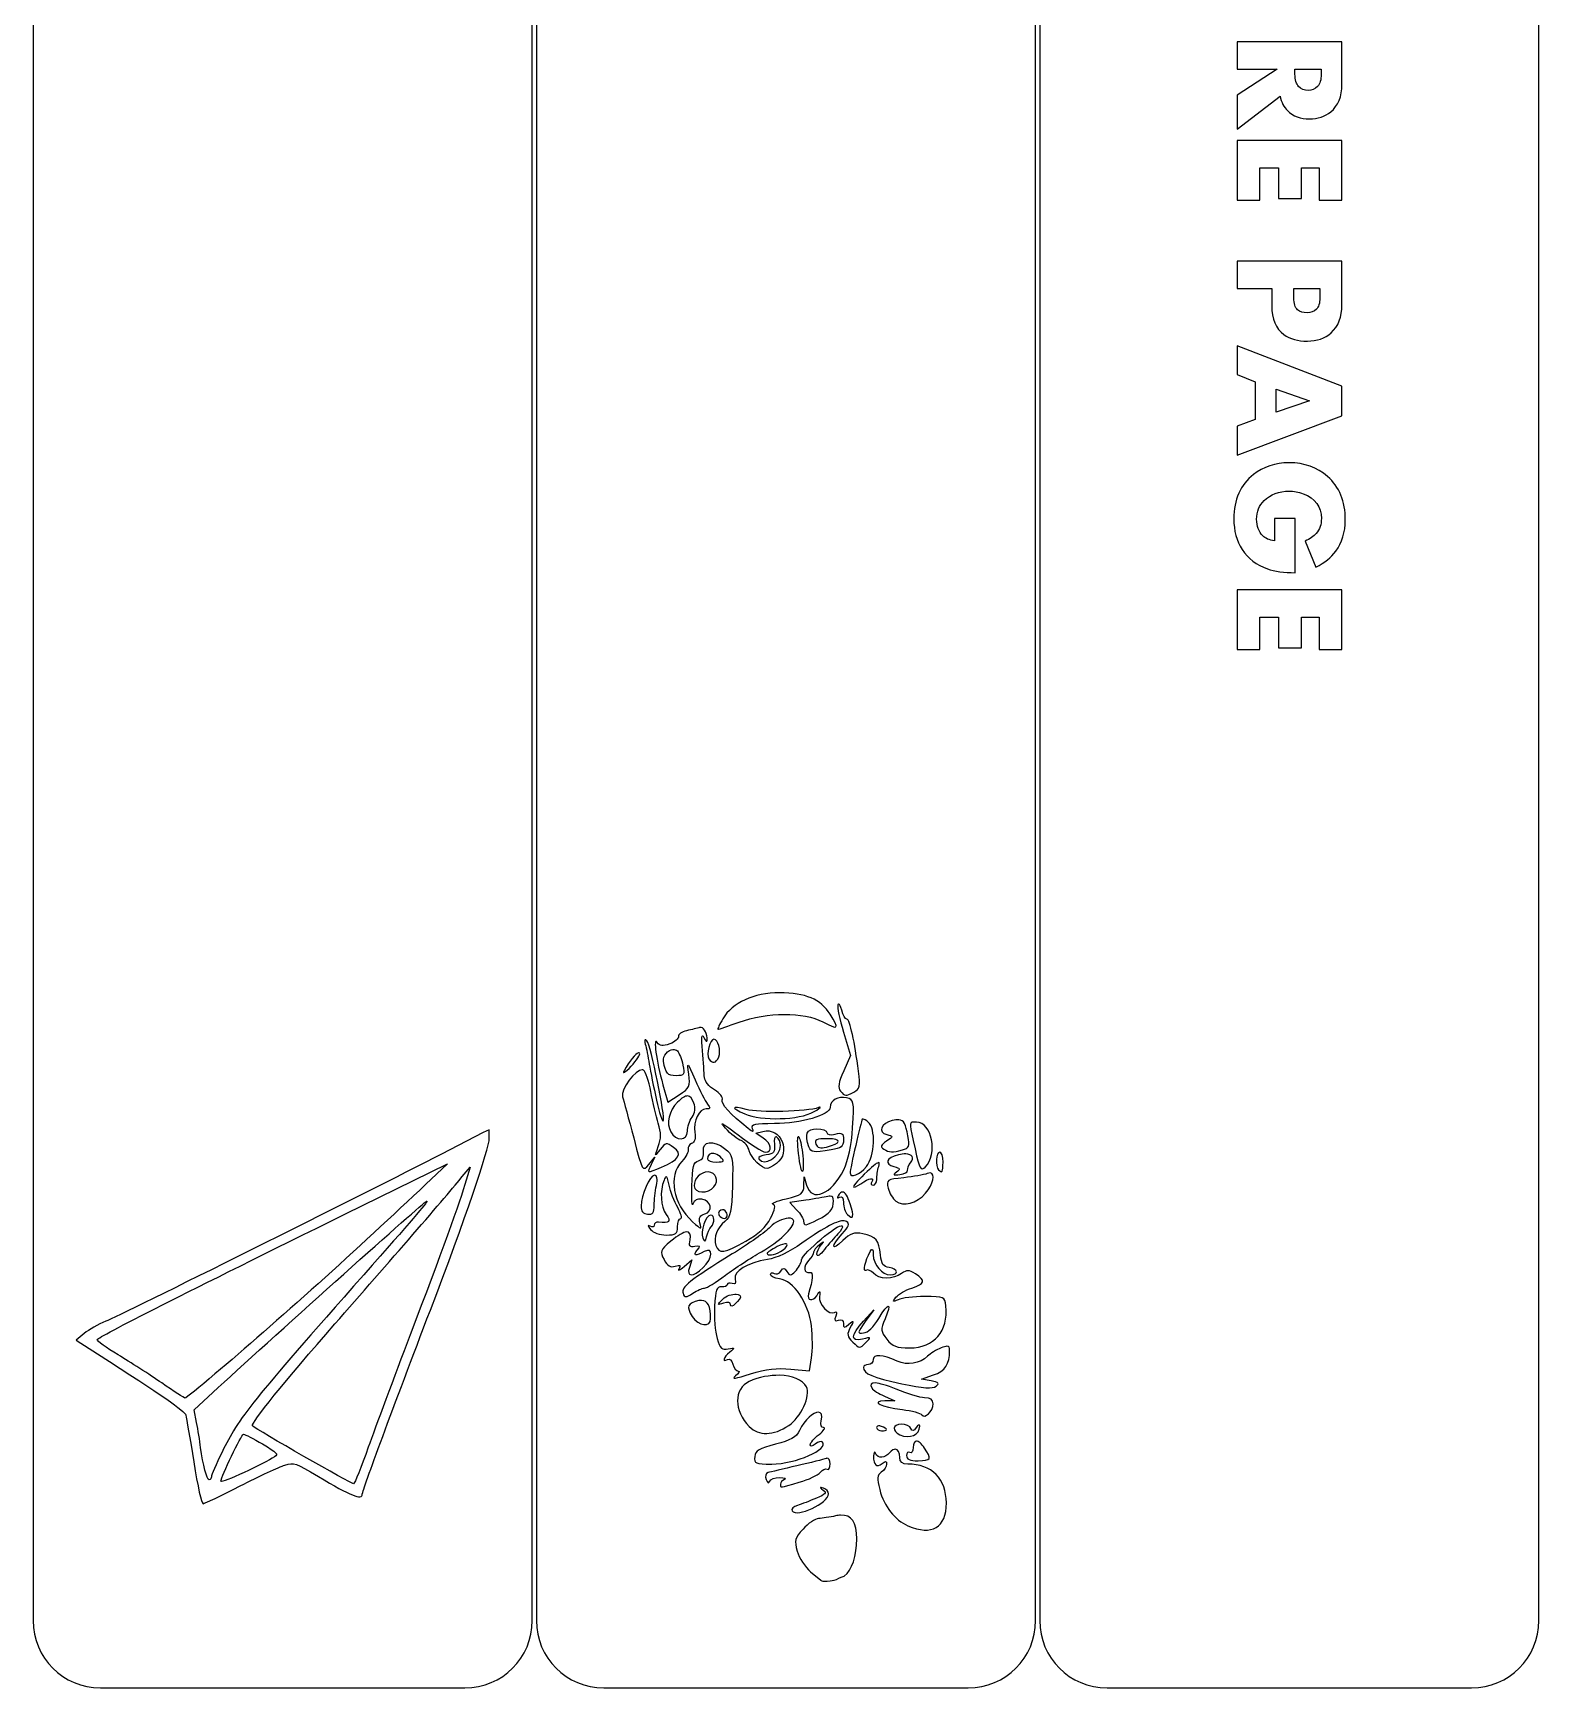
# Model space of a CAD drawing. Extents: x 20 to 110, y 47 to 247.
# Drawn here: x 20.1 to 110.3, y 46.7 to 145.8 of the extents above; entities that cross this region are included whole.
import ezdxf

# ---------------------------------------------------------------- set-up
doc = ezdxf.new("R2010")
doc.units = 0
doc.layers.add('Layer_1', color=7, linetype='CONTINUOUS')

msp = doc.modelspace()

# ---------------------------------------------------------------- linework, layer by layer
at = {"layer": 'Layer_1', "color": 1}
for points in [[(20.137548, 242.472132), (20.137548, 50.7793)], [(50.015069, 50.7793), (50.015069, 242.472132)], [(50.257052, 242.472132), (50.257052, 50.7793)], [(80.135126, 50.7793), (80.135126, 242.472132)], [(80.377109, 242.472132), (80.377109, 50.7793)], [(110.254632, 50.7793), (110.254632, 242.472132)], [(24.169687, 46.74716), (45.98293, 46.74716)], [(54.289743, 46.74716), (76.102436, 46.74716)], [(84.409799, 46.74716), (106.222492, 46.74716)]]:
    msp.add_lwpolyline(points, dxfattribs=at)
at = {"layer": 'Layer_1', "color": 7}
for points in [[(92.189102, 145.246024), (92.189102, 143.613876), (94.598465, 143.613876), (92.189102, 142.05945), (92.189102, 140.026566), (94.76438, 141.999367)], [(98.46634, 142.707677), (98.46634, 145.246024), (92.189102, 145.246024), (92.189102, 145.246024)], [(95.656245, 143.613876), (97.224452, 143.613876), (97.224452, 143.310157)], [(95.656245, 143.310157), (95.656245, 143.613876), (95.656245, 143.613876)], [(92.189102, 139.341407), (92.189102, 135.768428), (93.555013, 135.768428), (93.555013, 137.708706), (94.672325, 137.708706), (94.672325, 135.874262), (96.038238, 135.874262), (96.038238, 137.708706), (97.10043, 137.708706), (97.10043, 135.768428), (98.46634, 135.768428), (98.46634, 139.341407), (92.189102, 139.341407), (92.189102, 139.341407)], [(92.189102, 132.112217), (92.189102, 130.480069), (94.267734, 130.480069), (94.267734, 129.459218)], [(98.46634, 129.514342), (98.46634, 132.112217), (92.189102, 132.112217), (92.189102, 132.112217)], [(95.587343, 130.480069), (97.146181, 130.480069), (97.146181, 129.932714)], [(95.587343, 129.937122), (95.587343, 130.480069), (95.587343, 130.480069)], [(92.189102, 127.058675), (92.189102, 125.333925), (93.283264, 124.901769), (93.283264, 122.648403), (92.189102, 122.243812), (92.189102, 120.500869), (98.46634, 122.864481), (98.46634, 124.644355), (92.189102, 127.058675), (92.189102, 127.058675)], [(94.525152, 124.450877), (96.525512, 123.765715), (94.525152, 123.089925), (94.525152, 124.450877), (94.525152, 124.450877)], [(95.302366, 120.054936), (95.302366, 120.054936)], [(95.674987, 113.478938), (95.674987, 116.716224), (94.433099, 116.716224), (94.433099, 115.377873)], [(96.263133, 115.364092), (96.902544, 113.814627)], [(92.189102, 112.448714), (92.189102, 108.875188), (93.555013, 108.875188), (93.555013, 110.816016), (94.672325, 110.816016), (94.672325, 108.981021), (96.038238, 108.981021), (96.038238, 110.816016), (97.10043, 110.816016), (97.10043, 108.875188), (98.46634, 108.875188), (98.46634, 112.448714), (92.189102, 112.448714), (92.189102, 112.448714)], [(64.812443, 88.344072), (64.812443, 88.344072)], [(68.346286, 87.66277), (68.346286, 87.66277)], [(60.116091, 86.267644), (60.116091, 86.267644)], [(56.765252, 85.529565), (56.765252, 85.529565)], [(60.878971, 85.563742), (60.878971, 85.563742)], [(68.638979, 85.991484), (69.062312, 84.597461), (68.648902, 83.6626)], [(56.371132, 84.741327), (56.371132, 84.741327)], [(58.432127, 84.949686), (58.432127, 84.949686)], [(56.597132, 83.729298), (56.597132, 83.729298)], [(57.828547, 82.834123), (58.118485, 81.792878), (58.80144, 82.238259)], [(59.307456, 82.164949), (59.307456, 82.164949)], [(67.244406, 81.495221), (67.244406, 81.495221)], [(61.377271, 80.504136), (61.377271, 80.504136)], [(69.805352, 80.785808), (69.805352, 80.785808)], [(71.942412, 80.744465), (71.942412, 80.744465)], [(72.844753, 80.599496), (72.844753, 80.599496)], [(47.438688, 80.135923), (47.080399, 79.985442), (44.571268, 78.687881)], [(47.438688, 79.650303), (47.438688, 80.135923), (47.438688, 80.135923)], [(63.829627, 79.646996), (63.394717, 79.936384), (63.81695, 80.046628)], [(64.606289, 79.730229), (64.606289, 79.730229)], [(65.94519, 79.741806), (65.94519, 79.741806)], [(67.045417, 80.200967), (67.045417, 80.200967)], [(67.687582, 79.605103), (67.687582, 79.605103)], [(56.978573, 78.066111), (57.34072, 78.513145), (57.121338, 78.066111)], [(60.870702, 78.729774), (60.870702, 78.729774)], [(72.359684, 78.702215), (72.359684, 78.702215)], [(74.394218, 78.810802), (74.394218, 78.810802)], [(38.836975, 75.111597), (44.929558, 78.111862), (44.929558, 78.111862)], [(44.929558, 78.111862), (43.639161, 76.885409)], [(45.822526, 77.341813), (46.284995, 77.913976), (46.284995, 77.913976)], [(46.284995, 77.913976), (46.057896, 77.125188)], [(57.328593, 77.420638), (57.328593, 77.420638)], [(58.017063, 77.335201), (58.017063, 77.335201)], [(60.537217, 77.619077), (60.537217, 77.619077)], [(66.270959, 76.795008), (66.290802, 77.32142), (66.428606, 76.825877)], [(70.742418, 78.176906), (70.742418, 78.176906)], [(73.815993, 77.557891), (73.815993, 77.557891)], [(68.591024, 76.415221), (68.591024, 76.415221)], [(43.71027, 75.87062), (43.71027, 75.87062)], [(61.403176, 75.3624), (61.403176, 75.3624)], [(66.3801, 75.932356), (65.416024, 75.801168), (65.833845, 75.356888)], [(67.846332, 76.180954), (67.846332, 76.180954)], [(60.684943, 75.037184), (60.684943, 75.037184)], [(65.330586, 74.850872), (65.330586, 74.850872)], [(68.681975, 74.694326), (68.681975, 74.694326)], [(59.24517, 74.031767), (59.24517, 74.031767)], [(65.210972, 73.314084), (65.210972, 73.314084)], [(59.093585, 71.958647), (59.551093, 72.356073), (59.412186, 71.909035)], [(62.223385, 70.306103), (62.223385, 70.306103)], [(60.148611, 69.934033), (60.148611, 69.934033)], [(69.84063, 68.689388), (70.450826, 69.376754), (69.941502, 68.665134)], [(23.197344, 67.959578), (22.713928, 67.556091), (24.001016, 66.731471)], [(65.482171, 65.824172), (66.599483, 65.713927), (66.725159, 66.500512)], [(74.828025, 67.186775), (74.828025, 67.186775)], [(62.168264, 65.414066), (62.168264, 65.414619)], [(64.810239, 65.450998), (64.810239, 65.450998)], [(73.879383, 65.116409), (73.30171, 65.225), (74.026008, 65.472495)], [(29.926029, 62.620507), (29.779956, 63.38339), (30.903333, 64.424635)], [(70.540674, 64.991836), (70.540674, 64.991836)], [(71.091338, 64.200841), (71.713107, 63.930746), (71.117243, 63.919722)], [(67.133061, 63.243382), (67.133061, 63.243382)], [(70.80305, 62.427032), (70.80305, 62.427032)], [(72.093997, 62.524596), (72.093997, 62.524596)], [(32.735574, 61.924324), (32.735574, 61.924324)], [(73.0024, 61.514218), (73.0024, 61.514218)], [(67.646242, 60.488408), (67.646242, 60.488408)], [(71.734604, 61.033007), (71.734604, 61.033007)], [(67.30063, 58.734439), (67.30063, 58.734439)], [(68.463143, 57.083549), (68.463143, 57.083549)], [(66.669488, 53.69909), (67.274722, 53.189766)]]:
    msp.add_lwpolyline(points, dxfattribs=at)
for points in [[(95.872323, 142.569874), (95.728231, 142.720098), (95.656245, 142.966788), (95.656245, 143.310157)], [(97.224452, 143.310157), (97.224452, 142.969853), (97.152468, 142.723163), (97.008377, 142.569874)], [(97.79937, 141.061199), (98.243906, 141.416827), (98.46634, 141.965763), (98.46634, 142.707677)], [(94.76438, 141.999367), (94.847156, 141.628409), (94.994363, 141.337226), (95.205903, 141.125689)], [(96.442829, 142.326237), (96.219027, 142.326237), (96.028677, 142.407387), (95.872323, 142.569874)], [(97.008377, 142.569874), (96.855088, 142.407387), (96.666631, 142.326237), (96.442829, 142.326237)], [(95.205903, 141.125689), (95.537006, 140.794586), (95.979979, 140.629046), (96.534882, 140.629046)], [(96.534882, 140.629046), (97.019277, 140.629046), (97.440677, 140.773016), (97.79937, 141.061199)], [(95.817202, 129.21062), (95.663913, 129.342449), (95.587343, 129.584559), (95.587343, 129.937122)], [(97.146181, 129.932714), (97.146181, 129.604675), (97.075538, 129.373075), (96.934514, 129.238182)], [(94.267734, 129.459218), (94.267734, 128.655985), (94.50795, 128.080898), (94.989275, 127.734465)], [(96.378339, 129.031476), (96.142274, 129.031476), (95.95516, 129.091054), (95.817202, 129.21062)], [(96.934514, 129.238182), (96.796555, 129.100223), (96.611336, 129.031476), (96.378339, 129.031476)], [(97.817562, 127.830928), (98.249836, 128.21415), (98.46634, 128.77549), (98.46634, 129.514342)], [(94.989275, 127.734465), (95.360233, 127.467742), (95.82936, 127.334285), (96.396528, 127.334285)], [(96.396528, 127.334285), (96.972893, 127.334285), (97.446603, 127.499825), (97.817562, 127.830928)], [(95.302366, 120.054936), (94.477673, 120.054936), (93.76778, 119.82199), (93.173019, 119.355993)], [(97.605895, 119.236381), (96.983544, 119.782086), (96.215965, 120.054936), (95.302366, 120.054936)], [(93.173019, 119.355993), (92.388185, 118.739772), (91.995625, 117.855172), (91.995625, 116.702443)], [(98.668637, 116.642361), (98.668637, 117.752169), (98.314087, 118.617095), (97.605895, 119.236381)], [(93.807469, 117.792197), (94.20602, 118.169285), (94.704541, 118.357742), (95.302366, 118.357742)], [(95.302366, 118.357742), (95.590549, 118.357742), (95.869323, 118.305985), (96.13911, 118.201749)], [(96.13911, 118.201749), (96.87183, 117.922764), (97.238233, 117.428827), (97.238233, 116.720633)], [(93.361535, 116.674882), (93.361535, 117.140878), (93.510092, 117.513211), (93.807469, 117.792197)], [(91.995625, 116.702443), (91.995625, 115.994252), (92.164405, 115.381152), (92.501641, 114.863037)], [(93.724786, 115.690411), (93.482592, 115.932609), (93.361535, 116.261003), (93.361535, 116.674882)], [(97.238233, 116.720633), (97.238233, 116.374202), (97.134166, 116.075199), (96.925694, 115.823807)], [(98.09813, 114.757204), (98.478284, 115.272254), (98.668637, 115.900444), (98.668637, 116.642361)], [(92.501641, 114.863037), (92.854204, 114.326527), (93.356757, 113.941794), (94.009766, 113.708794)], [(94.433099, 115.377873), (94.120391, 115.426926), (93.884208, 115.530993), (93.724786, 115.690411)], [(96.925694, 115.823807), (96.778538, 115.649057), (96.557448, 115.495921), (96.263133, 115.364092)], [(96.902544, 113.814627), (97.429856, 114.075217), (97.828343, 114.389313), (98.09813, 114.757204)], [(94.009766, 113.708794), (94.438972, 113.555505), (94.994389, 113.478938), (95.674987, 113.478938)], [(64.812443, 88.344072), (63.273686, 88.344072), (61.98093, 87.752079), (61.419161, 86.790195)], [(67.836963, 87.058086), (67.287132, 87.947736), (66.355073, 88.344072), (64.812443, 88.344072)], [(62.385442, 86.584591), (64.068568, 87.188462), (66.261846, 87.197897), (67.393233, 86.606641)], [(68.301085, 87.616466), (68.253951, 87.489274), (68.406131, 86.758079), (68.638979, 85.991484)], [(68.346286, 87.66277), (68.328661, 87.66286), (68.312868, 87.648264), (68.301085, 87.616466)], [(68.532045, 87.301173), (68.472098, 87.526485), (68.399155, 87.662494), (68.346286, 87.66277)], [(68.840725, 86.755468), (68.751075, 86.755468), (68.611973, 87.000773), (68.532045, 87.301173)], [(60.028447, 86.262683), (59.900941, 86.224086), (59.550991, 86.138725), (59.251232, 86.073063)], [(60.116091, 86.267644), (60.087126, 86.272888), (60.057747, 86.271553), (60.028447, 86.262683)], [(60.477688, 85.497595), (60.500133, 85.870684), (60.318825, 86.230938), (60.116091, 86.267644)], [(61.419161, 86.790195), (61.216523, 86.443234), (61.084214, 86.159604), (61.125365, 86.159604)], [(61.125365, 86.159604), (61.166516, 86.159604), (61.733811, 86.350804), (62.385442, 86.584591)], [(67.393233, 86.606641), (68.350957, 86.10614), (68.396553, 86.152653), (67.836963, 87.058086)], [(69.533603, 83.642757), (69.320229, 85.370965), (69.012232, 86.755468), (68.840725, 86.755468)], [(56.765252, 85.529565), (56.729828, 85.519219), (56.733925, 85.431036), (56.777379, 85.265535)], [(56.871636, 85.464522), (56.82199, 85.514173), (56.786506, 85.535774), (56.765252, 85.529565)], [(56.777379, 85.265535), (56.834735, 85.047064), (56.940532, 84.510752), (57.012197, 84.073807)], [(57.850594, 80.671705), (58.002452, 80.823563), (57.101444, 85.234697), (56.871636, 85.464522)], [(57.488997, 85.371919), (57.231571, 85.748666), (57.429386, 84.269254), (57.828547, 82.834123)], [(58.245265, 85.287032), (57.80755, 85.125606), (57.644854, 85.143821), (57.488997, 85.371919)], [(58.754589, 85.723593), (58.781259, 85.59685), (58.552094, 85.400192), (58.245265, 85.287032)], [(59.251232, 86.073063), (58.951472, 86.007399), (58.727919, 85.850333), (58.754589, 85.723593)], [(60.194912, 84.86866), (60.130038, 85.680574), (60.157524, 85.933603), (60.281453, 85.66296)], [(60.281453, 85.66296), (60.381498, 85.444489), (60.470011, 85.369986), (60.477688, 85.497595)], [(60.878971, 85.563742), (60.642887, 85.563742), (60.416014, 84.654961), (60.584072, 84.383037)], [(61.170013, 84.499344), (61.319337, 84.888481), (61.1346, 85.563742), (60.878971, 85.563742)], [(56.371132, 84.741327), (56.196162, 84.715704), (55.808471, 84.246589), (55.510134, 83.676932)], [(55.924648, 83.943719), (56.267158, 84.309166), (56.49584, 84.660166), (56.432317, 84.723688)], [(56.432317, 84.723688), (56.41688, 84.739126), (56.396128, 84.744987), (56.371132, 84.741327)], [(57.869336, 84.246338), (57.814966, 84.587615), (58.141873, 84.925449), (58.432127, 84.949686)], [(58.623398, 83.378724), (58.103595, 83.378724), (57.985999, 83.514098), (57.869336, 84.246338)], [(58.432127, 84.949686), (58.528879, 84.957766), (58.621995, 84.930695), (58.695057, 84.857634)], [(58.695057, 84.857634), (58.80525, 84.74744), (58.952709, 84.369736), (59.02303, 84.018133)], [(59.379666, 83.477942), (59.27745, 84.247884), (59.289044, 84.237422), (59.763313, 83.125715)], [(60.315077, 83.269583), (60.301423, 83.493473), (60.247282, 84.213244), (60.194912, 84.86866)], [(60.584072, 84.383037), (60.77368, 84.076248), (61.027025, 84.126723), (61.170013, 84.499344)], [(56.597132, 83.729298), (56.186282, 83.76634), (55.281229, 82.578449), (55.418632, 82.114786)], [(55.510134, 83.676932), (55.395718, 83.458458), (55.582134, 83.578275), (55.924648, 83.943719)], [(56.672096, 83.705044), (56.649552, 83.718977), (56.624522, 83.726828), (56.597132, 83.729298)], [(57.107006, 82.431736), (56.987615, 83.057939), (56.791764, 83.631085), (56.672096, 83.705044)], [(57.012197, 84.073807), (57.083861, 83.636862), (57.279153, 82.670211), (57.446003, 81.92517)], [(59.02303, 84.018133), (59.141352, 83.426519), (59.111648, 83.378724), (58.623398, 83.378724)], [(58.80144, 82.238259), (59.433641, 82.650334), (59.477255, 82.742858), (59.379666, 83.477942)], [(60.909841, 82.535365), (60.596264, 82.715333), (60.328708, 83.045694), (60.315077, 83.269583)], [(68.648902, 83.6626), (68.33515, 82.953314), (68.289305, 82.661905), (68.459285, 82.457091)], [(69.260201, 82.40142), (69.611121, 82.589227), (69.644661, 82.743267), (69.533603, 83.642757)], [(57.554591, 80.532248), (57.427659, 80.951021), (57.226398, 81.805533), (57.107006, 82.431736)], [(59.763313, 83.125715), (60.032463, 82.494818), (60.362203, 81.846458), (60.495877, 81.685391)], [(61.376168, 81.937847), (61.436826, 82.095923), (61.243103, 82.3441), (60.909841, 82.535365)], [(68.459285, 82.457091), (68.729307, 82.131737), (68.753109, 82.130032), (69.260201, 82.40142)], [(55.418632, 82.114786), (55.487804, 81.881369), (55.785735, 80.774355), (56.080643, 79.654715)], [(57.446003, 81.92517), (57.612856, 81.180126), (57.794793, 80.615901), (57.850594, 80.671705)], [(58.708838, 81.795082), (58.192752, 81.278997), (58.020825, 80.536905), (58.297078, 80.02072)], [(59.307456, 82.164949), (59.154582, 82.173579), (58.963667, 82.049915), (58.708838, 81.795082)], [(59.677873, 81.740512), (59.57524, 82.015523), (59.460333, 82.156318), (59.307456, 82.164949)], [(59.57259, 80.901564), (59.753802, 81.1621), (59.788783, 81.443321), (59.677873, 81.740512)], [(60.423668, 81.392695), (59.991523, 81.392695), (59.641444, 80.670969), (59.741813, 79.987096)], [(60.495877, 81.685391), (60.692679, 81.448257), (60.678943, 81.392695), (60.423668, 81.392695)], [(62.932798, 80.222464), (61.83341, 81.09446), (61.284592, 81.699214), (61.376168, 81.937847)], [(62.81043, 81.357968), (61.907222, 81.607357), (61.863007, 81.467967), (62.726093, 81.092834)], [(62.726093, 81.092834), (63.720449, 80.660648), (66.003946, 80.72824), (66.846981, 81.214653)], [(67.145188, 81.470417), (66.464795, 81.221296), (63.576683, 81.146395), (62.81043, 81.357968)], [(67.84027, 81.484198), (67.84027, 81.029509), (66.066286, 80.510201), (64.513686, 80.510201)], [(66.846981, 81.214653), (67.133724, 81.3801), (67.280948, 81.486272), (67.244406, 81.495221)], [(67.244406, 81.495221), (67.232225, 81.498204), (67.199806, 81.490415), (67.145188, 81.470417)], [(68.819779, 82.049743), (68.32228, 82.179841), (67.84027, 81.901373), (67.84027, 81.484198)], [(69.179722, 80.280342), (69.279417, 81.878315), (69.268374, 81.932431), (68.819779, 82.049743)], [(57.55349, 79.141533), (57.729896, 79.619928), (57.73015, 79.953032), (57.554591, 80.532248)], [(59.29974, 80.057652), (59.29974, 80.306436), (59.422727, 80.686096), (59.57259, 80.901564)], [(61.569092, 80.241206), (61.414683, 80.408982), (61.348961, 80.497588), (61.377271, 80.504136)], [(61.377271, 80.504136), (61.42445, 80.515049), (61.732479, 80.298116), (62.324257, 79.841577)], [(62.512222, 79.494861), (62.313236, 79.558014), (61.888726, 79.893906), (61.569092, 80.241206)], [(63.17313, 80.227978), (63.265829, 79.986399), (63.231401, 79.985626), (62.932798, 80.222464)], [(64.513686, 80.510201), (63.343954, 80.510201), (63.085811, 80.455526), (63.17313, 80.227978)], [(63.81695, 80.046628), (64.886673, 80.326364), (65.536516, 78.769807), (64.618416, 78.126744)], [(68.647248, 77.744753), (68.93709, 78.343485), (69.110349, 79.168372), (69.179722, 80.280342)], [(69.759048, 80.775334), (69.687209, 80.677694), (69.025798, 77.772115), (69.029241, 77.569465)], [(69.805352, 80.785808), (69.783125, 80.789248), (69.766936, 80.786053), (69.759048, 80.775334)], [(70.119545, 80.602253), (69.994673, 80.705888), (69.872036, 80.775487), (69.805352, 80.785808)], [(70.010404, 77.943742), (70.517472, 78.588372), (70.584396, 80.216464), (70.119545, 80.602253)], [(71.557665, 80.690448), (70.891329, 80.523208), (70.681379, 80.001015), (71.223629, 79.859216)], [(71.942412, 80.744465), (71.838882, 80.750152), (71.713296, 80.729507), (71.557665, 80.690448)], [(72.488117, 79.778737), (72.364614, 80.474785), (72.253009, 80.727413), (71.942412, 80.744465)], [(72.844753, 80.599496), (72.535486, 80.595889), (72.581835, 80.488402), (72.92027, 79.000422)], [(72.999645, 80.598395), (72.940771, 80.598395), (72.888935, 80.600012), (72.844753, 80.599496)], [(73.528259, 77.916181), (74.302109, 78.690031), (73.926099, 80.598395), (72.999645, 80.598395)], [(43.913668, 69.355257), (45.985921, 74.771076), (47.438688, 79.013997), (47.438688, 79.650303)], [(56.080643, 79.654715), (56.614655, 77.627272), (56.61833, 77.621106), (56.978573, 78.066111)], [(58.467955, 79.093025), (58.041063, 79.392031), (57.993094, 79.384109), (57.66759, 78.961836)], [(58.297078, 80.02072), (58.60625, 79.443025), (59.29974, 79.468668), (59.29974, 80.057652)], [(59.545581, 79.314614), (59.392177, 79.255748), (59.3016, 79.103983), (59.343838, 78.977271)], [(59.741813, 79.987096), (59.795181, 79.623475), (59.724959, 79.383448), (59.545581, 79.314614)], [(60.258302, 78.84553), (60.171364, 79.46645), (60.839655, 79.559038), (61.523894, 79.020815)], [(62.324257, 79.841577), (63.059259, 79.27455), (63.796824, 78.810802), (63.963019, 78.810802)], [(62.996188, 78.892382), (62.928833, 79.160738), (62.711209, 79.431705), (62.512222, 79.494861)], [(63.963019, 78.810802), (64.409935, 78.810802), (64.329341, 79.315198), (63.829627, 79.646996)], [(64.503213, 79.276029), (64.554949, 78.789506), (64.487532, 78.702658), (64.013732, 78.648194)], [(64.606289, 79.730229), (64.507906, 79.749276), (64.47006, 79.58776), (64.503213, 79.276029)], [(64.65204, 79.710936), (64.635547, 79.72113), (64.620343, 79.727508), (64.606289, 79.730229)], [(64.860952, 79.210435), (64.860952, 79.414656), (64.766972, 79.639904), (64.65204, 79.710936)], [(65.974956, 78.480075), (65.890473, 79.11738), (65.866605, 79.68417), (65.92204, 79.739601)], [(65.92204, 79.739601), (65.928968, 79.74653), (65.936862, 79.747148), (65.94519, 79.741806)], [(65.94519, 79.741806), (66.003486, 79.7044), (66.092177, 79.379017), (66.156307, 78.951363)], [(66.57027, 79.124995), (66.285533, 79.867005), (66.432963, 80.200967), (67.045417, 80.200967)], [(67.687582, 79.605103), (67.015851, 79.605103), (66.881917, 79.546259), (66.979269, 79.292564)], [(66.979269, 79.292564), (67.065624, 79.067537), (67.244996, 79.015699), (67.618681, 79.107909)], [(67.045417, 80.200967), (67.373125, 80.200967), (67.641281, 80.102113), (67.641281, 79.981034)], [(67.618681, 79.107909), (68.533298, 79.333602), (68.571023, 79.605103), (67.687582, 79.605103)], [(67.641281, 79.981034), (67.641281, 79.845392), (67.831981, 79.80889), (68.137924, 79.885674)], [(68.63457, 79.535651), (68.63457, 79.141835), (68.508256, 79.040342), (67.889879, 78.938133)], [(68.137924, 79.885674), (68.563736, 79.992546), (68.63457, 79.94242), (68.63457, 79.535651)], [(71.204336, 79.455175), (70.868069, 79.219641), (70.83508, 79.121636), (71.04724, 78.987191)], [(71.223629, 79.859216), (71.628096, 79.753444), (71.628141, 79.752019), (71.204336, 79.455175)], [(72.164552, 78.937032), (72.561938, 79.043503), (72.600673, 79.144355), (72.488117, 79.778737)], [(44.571268, 78.687881), (40.188261, 76.420905), (25.321241, 69.015961), (24.484982, 68.683326)], [(57.66759, 78.961836), (57.324834, 78.517184), (57.323767, 78.518731), (57.55349, 79.141533)], [(57.75248, 77.905707), (58.802417, 78.344402), (59.020377, 78.706092), (58.467955, 79.093025)], [(58.962948, 78.253524), (58.12994, 77.354697), (58.421688, 75.721288), (59.608421, 74.639758)], [(59.343838, 78.977271), (59.386078, 78.850559), (59.214574, 78.525033), (58.962948, 78.253524)], [(59.56322, 76.764141), (59.592052, 77.963001), (59.655905, 78.207928), (59.960095, 78.288251)], [(59.960095, 78.288251), (60.206896, 78.353419), (60.302292, 78.531329), (60.258302, 78.84553)], [(60.870702, 78.729774), (60.664361, 78.750997), (60.491466, 78.633414), (60.491466, 78.4018)], [(60.491466, 78.4018), (60.491466, 78.299009), (60.734056, 78.214938), (61.030556, 78.214938)], [(61.248284, 78.536299), (61.130293, 78.654293), (60.99451, 78.71704), (60.870702, 78.729774)], [(61.030556, 78.214938), (61.527261, 78.214938), (61.544434, 78.240152), (61.248284, 78.536299)], [(61.523894, 79.020815), (62.015584, 78.634047), (62.034601, 78.543273), (61.989671, 76.801623)], [(64.066649, 77.817513), (63.74918, 77.817513), (63.103148, 78.46622), (62.996188, 78.892382)], [(64.013732, 78.648194), (63.71148, 78.61345), (63.515356, 78.50195), (63.578272, 78.400147)], [(63.578272, 78.400147), (63.883896, 77.90564), (64.860952, 78.522814), (64.860952, 79.210435)], [(66.208673, 77.691836), (66.164429, 77.487846), (66.059439, 77.842772), (65.974956, 78.480075)], [(66.156307, 78.951363), (66.229614, 78.462616), (66.252914, 77.895824), (66.208673, 77.691836)], [(67.889879, 78.938133), (66.815214, 78.760499), (66.704049, 78.776377), (66.57027, 79.124995)], [(71.04724, 78.987191), (71.366369, 78.784965), (71.563182, 78.775908), (72.164552, 78.937032)], [(71.919812, 78.64599), (71.191109, 78.451102), (71.061004, 78.104801), (71.655229, 77.942089)], [(72.359684, 78.702215), (72.234258, 78.707484), (72.085327, 78.690254), (71.919812, 78.64599)], [(72.655134, 78.173598), (72.899659, 78.468233), (72.735962, 78.686405), (72.359684, 78.702215)], [(72.92027, 79.000422), (73.197322, 77.782317), (73.268033, 77.655955), (73.528259, 77.916181)], [(74.394218, 78.810802), (74.173306, 78.810802), (74.120155, 77.959284), (74.328074, 77.751368)], [(74.592657, 78.214938), (74.592657, 78.542646), (74.503455, 78.810802), (74.394218, 78.810802)], [(38.198668, 68.523472), (41.281025, 72.02471), (45.021952, 76.351828), (45.822526, 77.341813)], [(57.328593, 77.420638), (57.046464, 77.420638), (56.519408, 76.223268), (56.519408, 75.582335)], [(57.121338, 78.066111), (56.862751, 77.538288), (56.869415, 77.536736), (57.75248, 77.905707)], [(57.437734, 76.799969), (57.520467, 77.213636), (57.48427, 77.420638), (57.328593, 77.420638)], [(58.017063, 77.335201), (57.98316, 77.324242), (57.945548, 77.25008), (57.895242, 77.122431)], [(58.19841, 76.824774), (58.119859, 77.197084), (58.073567, 77.353463), (58.017063, 77.335201)], [(60.537217, 77.619077), (60.074011, 77.619077), (59.697166, 77.244859), (59.697166, 76.785088)], [(60.886687, 76.722798), (61.203964, 77.105096), (61.003428, 77.619077), (60.537217, 77.619077)], [(64.618416, 78.126744), (64.375637, 77.956696), (64.127273, 77.817513), (64.066649, 77.817513)], [(66.428606, 76.825877), (66.720288, 75.777605), (67.939291, 76.282309), (68.647248, 77.744753)], [(69.029241, 77.569465), (69.035033, 77.230643), (69.627121, 77.456474), (70.010404, 77.943742)], [(70.045131, 77.637816), (69.597174, 77.224268), (69.230435, 76.822442), (69.230435, 76.744848)], [(69.671957, 76.912968), (70.172267, 77.263398), (70.506243, 77.319794), (70.322942, 77.023213)], [(70.742418, 78.176906), (70.671724, 78.194254), (70.467155, 78.027427), (70.045131, 77.637816)], [(70.623354, 77.17204), (70.624844, 77.363203), (70.67883, 77.7156), (70.742968, 77.954766)], [(70.742968, 77.954766), (70.779222, 78.089959), (70.784833, 78.166498), (70.742418, 78.176906)], [(72.245031, 77.275669), (71.225876, 77.167476), (71.192449, 77.1452), (71.312374, 76.646731)], [(71.812325, 77.610257), (71.575382, 77.445434), (71.615862, 77.41507), (72.010764, 77.461427)], [(71.655229, 77.942089), (72.037753, 77.837345), (72.062792, 77.784498), (71.812325, 77.610257)], [(72.010764, 77.461427), (72.283853, 77.493485), (72.492893, 77.609058), (72.474887, 77.718295)], [(73.649527, 77.524817), (73.458364, 77.449515), (72.826324, 77.337377), (72.245031, 77.275669)], [(72.474887, 77.718295), (72.456867, 77.827532), (72.537969, 78.032422), (72.655134, 78.173598)], [(73.550309, 76.34687), (74.032861, 76.886925), (74.142213, 77.53949), (73.815993, 77.557891)], [(73.815993, 77.557891), (73.769392, 77.560518), (73.714105, 77.550254), (73.649527, 77.524817)], [(74.328074, 77.751368), (74.552457, 77.526985), (74.592657, 77.597882), (74.592657, 78.214938)], [(43.639161, 76.885409), (39.778884, 73.214807), (34.503038, 68.466827), (31.023498, 65.532577)], [(46.057896, 77.125188), (45.684725, 75.831478), (44.565305, 72.743764), (42.705954, 67.878549)], [(57.313711, 75.620368), (57.313711, 75.927634), (57.369462, 76.458604), (57.437734, 76.799969)], [(57.895242, 77.122431), (57.635984, 76.464565), (57.692296, 75.549668), (58.020368, 75.081281)], [(58.716553, 75.484218), (58.512352, 75.839234), (58.279075, 76.442444), (58.19841, 76.824774)], [(59.629918, 75.694231), (59.574472, 75.496681), (59.544311, 75.978285), (59.56322, 76.764141)], [(59.697166, 76.785088), (59.697166, 76.338403), (60.531369, 76.294667), (60.886687, 76.722798)], [(61.989671, 76.801623), (61.949796, 75.255855), (61.883394, 74.937971), (61.543737, 74.66401)], [(65.208768, 76.017796), (66.132052, 76.239882), (66.253405, 76.328923), (66.270959, 76.795008)], [(68.591024, 76.415221), (68.501579, 76.421628), (68.410828, 76.348854), (68.317621, 76.198043)], [(69.036407, 75.719035), (68.886205, 76.174147), (68.740099, 76.404542), (68.591024, 76.415221)], [(69.230435, 76.744848), (69.230435, 76.667257), (69.429178, 76.742921), (69.671957, 76.912968)], [(70.322942, 77.023213), (70.255432, 76.913976), (70.294904, 76.824774), (70.410586, 76.824774)], [(70.410586, 76.824774), (70.526269, 76.824774), (70.62166, 76.980876), (70.623354, 77.17204)], [(71.312374, 76.646731), (71.380773, 76.362423), (71.588559, 76.01369), (71.773742, 75.872274)], [(71.773742, 75.872274), (72.226376, 75.526619), (73.002916, 75.734253), (73.550309, 76.34687)], [(30.903333, 64.424635), (34.147069, 67.430485), (42.952789, 75.320075), (43.639161, 75.835342)], [(43.71027, 75.87062), (43.735893, 75.804693), (42.740546, 74.64993), (39.930036, 71.473025)], [(43.639161, 75.835342), (43.682192, 75.867645), (43.70661, 75.880038), (43.71027, 75.87062)], [(56.519408, 75.582335), (56.519408, 75.264076), (56.641842, 75.112441), (56.916286, 75.091754)], [(56.916286, 75.091754), (57.226457, 75.068392), (57.313711, 75.18414), (57.313711, 75.620368)], [(58.8957, 74.838745), (59.001251, 74.838745), (58.920755, 75.129199), (58.716553, 75.484218)], [(60.158534, 75.992438), (59.880816, 76.032186), (59.695328, 75.92727), (59.629918, 75.694231)], [(60.333269, 75.105535), (60.85457, 75.24186), (60.72255, 75.911711), (60.158534, 75.992438)], [(61.403176, 75.3624), (61.244048, 75.362817), (61.093618, 75.188037), (61.195368, 75.023403)], [(61.556415, 75.296806), (61.510565, 75.342655), (61.45622, 75.362261), (61.403176, 75.3624)], [(61.496332, 74.838745), (61.709859, 74.838745), (61.745252, 75.107968), (61.556415, 75.296806)], [(64.269496, 74.846464), (64.552686, 75.401558), (64.589643, 75.62448), (64.410057, 75.684861)], [(64.410057, 75.684861), (64.275583, 75.730076), (64.635278, 75.879846), (65.208768, 76.017796)], [(65.833845, 75.356888), (66.063495, 75.112435), (66.251116, 74.80619), (66.251116, 74.676687)], [(67.69144, 76.159457), (67.500277, 76.106662), (66.91015, 76.004526), (66.3801, 75.932356)], [(67.104949, 74.767089), (67.830116, 75.138595), (68.031634, 75.382302), (68.035952, 75.894874)], [(67.846332, 76.180954), (67.80265, 76.18328), (67.751271, 76.175984), (67.69144, 76.159457)], [(68.035952, 75.894874), (68.037521, 76.081273), (67.977377, 76.17398), (67.846332, 76.180954)], [(68.317621, 76.198043), (68.229819, 76.055975), (68.2632, 76.022596), (68.405265, 76.110399)], [(68.405265, 76.110399), (68.553838, 76.202222), (68.63457, 76.087104), (68.63457, 75.783529)], [(68.63457, 75.783529), (68.63457, 75.525837), (68.740127, 75.209441), (68.869388, 75.080177)], [(68.869388, 75.080177), (69.23315, 74.716416), (69.292594, 74.94278), (69.036407, 75.719035)], [(23.976762, 67.589715), (24.025566, 67.744663), (29.368352, 70.449074), (38.836975, 75.111597)], [(57.065664, 74.36856), (56.896979, 74.469909), (56.904701, 74.410032), (57.089918, 74.181698)], [(57.313711, 74.438562), (57.313711, 74.316188), (57.204362, 74.285234), (57.065664, 74.36856)], [(57.561757, 74.624874), (57.425212, 74.642606), (57.313711, 74.559032), (57.313711, 74.438562)], [(58.020368, 75.081281), (58.333499, 74.63421), (58.235898, 74.537334), (57.561757, 74.624874)], [(58.033048, 73.845455), (58.616181, 73.845455), (58.703876, 73.910476), (58.703876, 74.342101)], [(58.703876, 74.342101), (58.703876, 74.615191), (58.790146, 74.838745), (58.8957, 74.838745)], [(59.608421, 74.639758), (60.13395, 74.16081), (60.149655, 74.158536), (60.047739, 74.573061)], [(60.047739, 74.573061), (59.970774, 74.886102), (60.04814, 75.030972), (60.333269, 75.105535)], [(60.684943, 75.037184), (60.393972, 75.037184), (60.052356, 74.034524), (60.216409, 73.662451)], [(60.44241, 73.746237), (60.490727, 73.964708), (60.610561, 74.228405), (60.709198, 74.332178)], [(60.709198, 74.332178), (60.951948, 74.587575), (60.936449, 75.037184), (60.684943, 75.037184)], [(61.543737, 74.66401), (61.052885, 74.268089), (60.841735, 73.710465), (60.996932, 73.221479)], [(61.195368, 75.023403), (61.258216, 74.921715), (61.393544, 74.838745), (61.496332, 74.838745)], [(64.250203, 74.324463), (63.98538, 74.041676), (62.963975, 73.315775), (61.980851, 72.711605)], [(62.786728, 73.471731), (63.546601, 73.900573), (64.002505, 74.323116), (64.269496, 74.846464)], [(63.727101, 72.846103), (64.784137, 73.442656), (65.655252, 74.265464), (65.655252, 74.666767)], [(65.330586, 74.850872), (65.01196, 74.831712), (64.533896, 74.627397), (64.250203, 74.324463)], [(65.655252, 74.666767), (65.655252, 74.807063), (65.521761, 74.86237), (65.330586, 74.850872)], [(66.132603, 72.363238), (66.190441, 72.757308), (68.364879, 74.578169), (68.552991, 74.390057)], [(68.681975, 74.694326), (68.302801, 74.742679), (67.557128, 74.343318), (66.151895, 73.354324)], [(66.251116, 74.676687), (66.251116, 74.368444), (66.347063, 74.378827), (67.104949, 74.767089)], [(68.552991, 74.390057), (68.615952, 74.327093), (68.503557, 74.11082), (68.30329, 73.909395)], [(68.562911, 73.918215), (68.969393, 74.356585), (69.027319, 74.519808), (68.822536, 74.646371)], [(68.822536, 74.646371), (68.782463, 74.671139), (68.736142, 74.68742), (68.681975, 74.694326)], [(57.089918, 74.181698), (57.248512, 73.98618), (57.642746, 73.845455), (58.033048, 73.845455)], [(58.30259, 73.472834), (57.652087, 72.929771), (57.631925, 72.875282), (57.897999, 72.37812)], [(59.24517, 74.031767), (59.048613, 74.015999), (58.72975, 73.829442), (58.30259, 73.472834)], [(59.452978, 73.564887), (59.515556, 73.892248), (59.441726, 74.047535), (59.24517, 74.031767)], [(59.745674, 73.159743), (59.433756, 73.099675), (59.378582, 73.175705), (59.452978, 73.564887)], [(60.216409, 73.662451), (60.331813, 73.400718), (60.369027, 73.414412), (60.44241, 73.746237)], [(60.996932, 73.221479), (61.160276, 72.706835), (61.521086, 72.757443), (62.786728, 73.471731)], [(66.151895, 73.354324), (65.403326, 72.827485), (64.634872, 72.46461), (64.084841, 72.378673)], [(65.210972, 73.314084), (65.120201, 73.337689), (64.908295, 73.277472), (64.662513, 73.150373)], [(65.258377, 73.261718), (65.258377, 73.288769), (65.241229, 73.306216), (65.210972, 73.314084)], [(67.294015, 73.250144), (67.505219, 73.486999), (67.490484, 73.489322), (67.194797, 73.265576)], [(68.30329, 73.909395), (68.103025, 73.707973), (67.738233, 73.286305), (67.492451, 72.97233)], [(68.598189, 73.51252), (67.890573, 72.83458), (67.862106, 73.162424), (68.562911, 73.918215)], [(69.785507, 73.923176), (69.275012, 74.025276), (69.053148, 73.948396), (68.598189, 73.51252)], [(70.852659, 72.653176), (70.769551, 73.529109), (70.570352, 73.766207), (69.785507, 73.923176)], [(57.897999, 72.37812), (58.104368, 71.99252), (58.279538, 71.886793), (58.564969, 71.977387)], [(61.980851, 72.711605), (59.457517, 71.160915), (58.897215, 70.71363), (59.033503, 70.358467)], [(60.305707, 72.859331), (59.76701, 72.57103), (59.606685, 72.603511), (59.888989, 72.943668)], [(59.888989, 72.943668), (60.087406, 73.182738), (60.062372, 73.220734), (59.745674, 73.159743)], [(60.23019, 71.894154), (60.818897, 72.447216), (60.874986, 73.164001), (60.305707, 72.859331)], [(61.572953, 71.436646), (62.13291, 71.859418), (63.102352, 72.493515), (63.727101, 72.846103)], [(64.084841, 72.378673), (62.894673, 72.192714), (62.032919, 71.666036), (62.155036, 71.199072)], [(64.662513, 73.150373), (64.334802, 72.98091), (64.066649, 72.799799), (64.066649, 72.747986)], [(64.066649, 72.747986), (64.066649, 72.587893), (64.471163, 72.643646), (64.87418, 72.859331)], [(64.87418, 72.859331), (65.085471, 72.972412), (65.258377, 73.153523), (65.258377, 73.261718)], [(65.760535, 71.681384), (65.93564, 71.85644), (66.103229, 72.1631), (66.132603, 72.363238)], [(66.540504, 72.318591), (66.206378, 71.984465), (66.26223, 71.530553), (66.627595, 71.612482)], [(66.846981, 72.814131), (66.846981, 72.710467), (66.709234, 72.48732), (66.540504, 72.318591)], [(67.194797, 73.265576), (67.003634, 73.120923), (66.846981, 72.917794), (66.846981, 72.814131)], [(67.045417, 72.6868), (67.045417, 72.843538), (67.15747, 73.097019), (67.294015, 73.250144)], [(67.492451, 72.97233), (67.237074, 72.646098), (67.045417, 72.523941), (67.045417, 72.6868)], [(69.981188, 71.7332), (69.771872, 71.603837), (69.937009, 72.314752), (70.241363, 72.852716)], [(70.241363, 72.852716), (70.36978, 73.079702), (70.411498, 73.036107), (70.416098, 72.669715)], [(70.416098, 72.669715), (70.423495, 72.080765), (70.950768, 71.462001), (71.445769, 71.462001)], [(71.365291, 71.895257), (71.015056, 71.944999), (70.904295, 72.108993), (70.852659, 72.653176)], [(39.930036, 71.473025), (33.270052, 63.944809), (32.443341, 62.910671), (31.445177, 60.858825)], [(58.564969, 71.977387), (58.854571, 72.069304), (58.912661, 72.032321), (58.794275, 71.830764)], [(58.794275, 71.830764), (58.707201, 71.682515), (58.841818, 71.740176), (59.093585, 71.958647)], [(59.412186, 71.909035), (59.23087, 71.326453), (59.618485, 71.319487), (60.23019, 71.894154)], [(60.317284, 70.667701), (60.447747, 70.667701), (61.012996, 71.013877), (61.572953, 71.436646)], [(64.265088, 71.487356), (64.265088, 71.595783), (64.364675, 71.623051), (64.486124, 71.547991)], [(64.803074, 71.227184), (64.507319, 71.26175), (64.265088, 71.378929), (64.265088, 71.487356)], [(64.486124, 71.547991), (64.607575, 71.472932), (64.785979, 71.534704), (64.882999, 71.685242)], [(64.882999, 71.685242), (65.030957, 71.914801), (65.090655, 71.910859), (65.251211, 71.66099)], [(65.251211, 71.66099), (65.420186, 71.398027), (65.479504, 71.400431), (65.760535, 71.681384)], [(66.627595, 71.612482), (66.835325, 71.659063), (66.803293, 71.183247), (66.541055, 70.326497)], [(70.423814, 71.559565), (70.288822, 71.722213), (70.089748, 71.800295), (69.981188, 71.7332)], [(72.11329, 71.539172), (71.617967, 71.176982), (70.732348, 71.187802), (70.423814, 71.559565)], [(71.445769, 71.462001), (71.967279, 71.462001), (71.900929, 71.819184), (71.365291, 71.895257)], [(72.945625, 71.516572), (72.555004, 71.772505), (72.436524, 71.775527), (72.11329, 71.539172)], [(72.721831, 70.673213), (73.519513, 70.936469), (73.565664, 71.110307), (72.945625, 71.516572)], [(59.033503, 70.358467), (59.13643, 70.090226), (59.200051, 70.090968), (59.615036, 70.362878)], [(59.615036, 70.362878), (59.871091, 70.530651), (60.186821, 70.667701), (60.317284, 70.667701)], [(61.335378, 70.739357), (61.046233, 70.762307), (60.977566, 70.566544), (60.924722, 69.57519)], [(61.683194, 70.882122), (61.683194, 70.788449), (61.526541, 70.724173), (61.335378, 70.739357)], [(61.415303, 70.014509), (61.60965, 70.21509), (61.975929, 70.322963), (62.223385, 70.306103)], [(61.96652, 70.943858), (61.810638, 71.003675), (61.683194, 70.975791), (61.683194, 70.882122)], [(62.155036, 71.199072), (62.221722, 70.944056), (62.165103, 70.867652), (61.96652, 70.943858)], [(62.223385, 70.306103), (62.371859, 70.295986), (62.477495, 70.241362), (62.477495, 70.134123)], [(66.719648, 68.405512), (66.558177, 69.779375), (65.641477, 71.129199), (64.803074, 71.227184)], [(66.541055, 70.326497), (66.418138, 69.924931), (66.807111, 69.839638), (67.041008, 70.216806)], [(67.041008, 70.216806), (67.241883, 70.540718), (67.253801, 70.536843), (67.193143, 70.171055)], [(71.778701, 70.12365), (71.923986, 70.302367), (72.348245, 70.549915), (72.721831, 70.673213)], [(39.840188, 58.352999), (39.840188, 58.543358), (41.739038, 63.671883), (43.913668, 69.355257)], [(59.976631, 69.918598), (59.311554, 69.79146), (59.209646, 69.544332), (59.58527, 68.97106)], [(60.148611, 69.934033), (60.095683, 69.935546), (60.038197, 69.930367), (59.976631, 69.918598)], [(60.687148, 68.830499), (60.681289, 69.581642), (60.519107, 69.923441), (60.148611, 69.934033)], [(60.924722, 69.57519), (60.889789, 68.919774), (60.957669, 68.057154), (61.075756, 67.658063)], [(61.464912, 69.767564), (61.058651, 69.63862), (61.057434, 69.645156), (61.415303, 70.014509)], [(61.881631, 69.673858), (61.881631, 69.813205), (61.721712, 69.849067), (61.464912, 69.767564)], [(62.179841, 69.745517), (61.999012, 69.564692), (61.881631, 69.536571), (61.881631, 69.673858)], [(62.477495, 70.134123), (62.477495, 70.084443), (62.343693, 69.90937), (62.179841, 69.745517)], [(67.193143, 70.171055), (67.118625, 69.721689), (67.782892, 69.019805), (68.098238, 69.214697)], [(70.751787, 68.858061), (71.343647, 69.850563), (71.545379, 69.83593), (71.125512, 68.831049)], [(71.911546, 69.977577), (71.561362, 69.820199), (71.545834, 69.837186), (71.778701, 70.12365)], [(73.5007, 70.163339), (72.845284, 70.159145), (72.130017, 70.075762), (71.911546, 69.977577)], [(72.592297, 67.092518), (74.067241, 67.092518), (74.92991, 68.092177), (74.757469, 69.601098)], [(74.757469, 69.601098), (74.693673, 70.159334), (74.667401, 70.170817), (73.5007, 70.163339)], [(24.484982, 68.683326), (24.042808, 68.507448), (23.463271, 68.181585), (23.197344, 67.959578)], [(33.27356, 62.425928), (33.137828, 62.56166), (35.228124, 65.149246), (38.198668, 68.523472)], [(59.58527, 68.97106), (59.958221, 68.401865), (60.691212, 68.308233), (60.687148, 68.830499)], [(66.725159, 66.500512), (66.794335, 66.933158), (66.791961, 67.790225), (66.719648, 68.405512)], [(68.169344, 68.989799), (68.068783, 68.727736), (68.111076, 68.667174), (68.334159, 68.752778)], [(68.098238, 69.214697), (68.228038, 69.294918), (68.254301, 69.2112), (68.169344, 68.989799)], [(68.334159, 68.752778), (68.524467, 68.825806), (68.63457, 68.751934), (68.63457, 68.551584)], [(68.63457, 68.551584), (68.63457, 68.280056), (68.680818, 68.274369), (68.964748, 68.508591)], [(68.964748, 68.508591), (69.26595, 68.757056), (69.272977, 68.739), (69.044123, 68.309601)], [(69.774483, 67.618927), (69.039082, 67.434354), (69.062569, 67.812535), (69.84063, 68.689388)], [(69.941502, 68.665134), (69.454595, 67.984577), (69.450359, 67.955077), (69.84063, 67.983832)], [(69.84063, 67.983832), (70.091661, 68.002323), (70.442094, 68.338724), (70.751787, 68.858061)], [(71.125512, 68.831049), (70.85087, 68.173737), (70.858202, 68.089688), (71.236307, 67.609007)], [(25.225265, 66.673043), (24.513882, 67.099325), (23.952217, 67.511785), (23.976762, 67.589715)], [(42.705954, 67.878549), (41.741646, 65.355319), (40.613457, 62.325539), (40.199028, 61.146008)], [(61.075756, 67.658063), (61.255108, 67.051926), (61.363578, 66.948226), (61.735008, 67.027474)], [(69.044123, 68.309601), (68.82662, 67.9015), (68.847281, 67.784899), (69.195707, 67.436476)], [(69.195707, 67.436476), (69.584268, 67.047916), (69.609674, 67.04677), (69.958037, 67.395134)], [(69.958037, 67.395134), (70.306398, 67.743497), (70.30026, 67.750889), (69.774483, 67.618927)], [(71.236307, 67.609007), (71.572425, 67.1817), (71.80624, 67.092518), (72.592297, 67.092518)], [(24.001016, 66.731471), (27.894254, 64.238345), (29.207759, 63.3251), (29.276698, 63.061479)], [(27.839128, 64.992387), (27.112914, 65.490571), (25.936647, 66.246763), (25.225265, 66.673043)], [(61.832022, 66.837305), (61.455808, 66.528923), (61.349797, 66.191473), (61.696425, 66.405702)], [(61.696425, 66.405702), (61.813144, 66.477841), (61.957709, 66.349354), (62.017783, 66.119622)], [(61.735008, 67.027474), (62.147487, 67.115482), (62.154443, 67.101592), (61.832022, 66.837305)], [(70.42216, 66.401294), (70.42216, 66.235302), (70.287809, 66.099779), (70.123953, 66.099779)], [(71.847603, 66.293256), (70.966666, 66.698025), (70.42216, 66.739317), (70.42216, 66.401294)], [(73.670473, 66.595872), (73.223865, 66.149261), (72.443444, 66.019484), (71.847603, 66.293256)], [(74.478555, 67.087006), (74.197235, 66.980047), (73.833739, 66.759137), (73.670473, 66.595872)], [(74.026008, 65.472495), (74.726681, 65.711726), (74.980667, 66.099245), (74.987325, 66.93873)], [(74.828025, 67.186775), (74.750834, 67.182358), (74.638812, 67.147935), (74.478555, 67.087006)], [(74.987325, 66.93873), (74.988742, 67.117661), (74.956678, 67.194138), (74.828025, 67.186775)], [(31.023498, 65.532577), (30.077286, 64.734647), (29.270923, 64.082573), (29.231497, 64.083984)], [(62.168264, 65.414619), (61.895522, 65.210796), (62.160068, 65.244417), (63.073359, 65.530373)], [(62.017783, 66.119622), (62.077789, 65.890158), (62.222871, 65.702353), (62.340242, 65.702353)], [(62.340242, 65.702353), (62.457618, 65.702353), (62.380306, 65.572526), (62.168264, 65.414066)], [(64.810239, 65.450998), (64.22885, 65.465408), (63.578325, 65.346023), (62.994534, 65.080031)], [(63.073359, 65.530373), (64.017514, 65.826063), (64.664867, 65.904981), (65.482171, 65.824172)], [(66.423647, 64.75812), (66.191305, 65.192254), (65.557739, 65.43247), (64.810239, 65.450998)], [(70.123953, 66.099779), (69.960101, 66.099779), (69.826299, 66.021457), (69.826299, 65.925594)], [(69.826299, 65.925594), (69.826299, 65.555793), (70.407522, 65.308405), (72.120455, 64.949943)], [(29.231497, 64.083984), (29.19207, 64.085358), (28.56534, 64.494202), (27.839128, 64.992387)], [(62.994534, 65.080031), (62.06159, 64.654897), (62.062597, 63.318733), (62.996741, 62.384589)], [(65.369722, 62.451836), (66.079923, 62.917179), (66.692069, 64.25656), (66.423647, 64.75812)], [(70.540674, 64.991836), (70.285119, 65.002332), (70.206297, 64.897724), (70.343339, 64.67599)], [(70.343339, 64.67599), (70.41285, 64.563516), (70.749434, 64.349634), (71.091338, 64.200841)], [(71.797443, 64.616458), (71.228481, 64.85593), (70.796226, 64.981341), (70.540674, 64.991836)], [(73.494635, 64.11375), (73.218252, 64.11375), (72.45444, 64.339931), (71.797443, 64.616458)], [(72.120455, 64.949943), (73.41671, 64.67868), (73.973306, 64.636279), (74.17704, 64.792847)], [(74.17704, 64.792847), (74.40052, 64.964591), (74.341231, 65.029262), (73.879383, 65.116409)], [(71.117243, 63.919722), (70.206057, 63.903181), (70.896788, 63.561148), (72.160694, 63.403233)], [(72.160694, 63.403233), (72.736569, 63.33128), (73.259205, 63.189162), (73.322104, 63.087387)], [(73.322104, 63.087387), (73.491398, 62.813465), (73.997343, 63.302835), (73.997343, 63.740576)], [(73.997343, 63.740576), (73.997343, 64.007118), (73.853816, 64.11375), (73.494635, 64.11375)], [(29.276698, 63.061479), (29.317947, 62.903739), (29.531903, 61.648813), (29.752397, 60.272881)], [(30.164154, 61.139943), (30.113608, 61.534199), (30.006414, 62.200681), (29.926029, 62.620507)], [(39.320391, 58.963194), (39.215167, 58.93119), (33.489465, 62.21002), (33.27356, 62.425928)], [(62.996741, 62.384589), (63.572319, 61.80901), (64.425841, 61.833383), (65.369722, 62.451836)], [(67.133061, 63.243382), (66.842854, 63.24619), (66.314588, 62.811644), (65.995352, 62.139848)], [(67.301731, 62.723035), (67.395756, 63.082589), (67.307183, 63.241695), (67.133061, 63.243382)], [(67.446703, 62.32616), (67.295954, 62.32616), (67.238767, 62.482266), (67.301731, 62.723035)], [(70.80305, 62.427032), (70.696221, 62.438719), (70.620599, 62.39945), (70.620599, 62.320095)], [(70.918807, 62.397816), (70.877842, 62.413536), (70.838661, 62.423134), (70.80305, 62.427032)], [(71.216464, 62.205442), (71.216464, 62.248374), (71.082662, 62.334937), (70.918807, 62.397816)], [(72.093997, 62.524596), (71.572442, 62.524596), (71.518444, 62.115995), (72.010764, 61.892904)], [(72.010764, 61.892904), (72.602753, 61.624649), (73.207383, 61.89044), (73.199735, 62.415455)], [(72.674426, 62.276548), (72.619021, 62.413093), (72.357982, 62.524596), (72.093997, 62.524596)], [(73.199735, 62.415455), (73.198061, 62.530153), (73.101745, 62.490015), (72.985864, 62.32616)], [(31.381787, 59.108714), (31.381787, 59.385673), (32.600259, 61.919865), (32.735574, 61.924324)], [(32.735574, 61.924324), (32.809835, 61.926773), (33.315346, 61.664637), (33.858951, 61.341687)], [(64.341705, 60.141142), (65.772047, 60.141142), (67.805639, 61.036769), (67.368428, 61.473979)], [(65.995352, 62.139848), (65.807469, 61.744478), (65.487118, 61.563559), (64.562191, 61.329563)], [(66.648542, 61.294285), (66.648542, 61.408966), (66.883825, 61.688002), (67.171646, 61.914401)], [(67.368428, 61.473979), (67.305513, 61.536897), (67.117654, 61.474904), (66.95116, 61.336728)], [(67.171646, 61.914401), (67.459465, 62.140802), (67.583408, 62.32616), (67.446703, 62.32616)], [(70.620599, 62.320095), (70.620599, 62.214287), (70.754954, 62.127171), (70.918807, 62.127171)], [(70.918807, 62.127171), (71.082662, 62.127171), (71.216464, 62.162514), (71.216464, 62.205442)], [(72.985864, 62.32616), (72.827312, 62.101966), (72.750234, 62.089717), (72.674426, 62.276548)], [(73.0024, 61.514218), (72.879822, 61.520037), (72.805617, 61.390021), (72.805617, 61.122855)], [(73.489123, 61.090334), (73.295558, 61.366689), (73.124977, 61.508399), (73.0024, 61.514218)], [(30.681744, 59.204627), (30.53647, 59.204627), (30.297848, 60.09711), (30.164154, 61.139943)], [(31.445177, 60.858825), (31.094894, 60.13878), (30.807973, 59.472086), (30.807973, 59.377158)], [(34.583799, 60.573295), (33.990813, 60.165633), (31.381787, 58.972228), (31.381787, 59.108714)], [(33.858951, 61.341687), (34.753657, 60.810155), (34.822062, 60.737097), (34.583799, 60.573295)], [(40.199028, 61.146008), (39.784599, 59.966478), (39.389222, 58.984135), (39.320391, 58.963194)], [(63.324161, 60.584869), (63.280462, 60.175254), (63.358206, 60.141142), (64.341705, 60.141142)], [(64.562191, 61.329563), (63.582649, 61.081746), (63.363071, 60.949573), (63.324161, 60.584869)], [(67.591672, 60.474627), (67.455127, 60.421253), (66.673513, 60.224341), (65.854241, 60.036963)], [(66.95116, 61.336728), (66.766889, 61.183795), (66.648542, 61.167356), (66.648542, 61.294285)], [(67.646242, 60.488408), (67.629092, 60.486743), (67.610615, 60.482033), (67.591672, 60.474627)], [(67.84027, 60.146103), (67.84027, 60.37338), (67.766283, 60.500055), (67.646242, 60.488408)], [(70.437595, 60.62125), (70.416886, 60.074794), (70.62111, 59.894457), (70.950226, 60.1676)], [(70.553351, 60.786615), (70.498253, 60.92316), (70.446203, 60.848826), (70.437595, 60.62125)], [(71.413246, 60.83402), (71.114048, 60.473509), (70.689129, 60.450122), (70.553351, 60.786615)], [(71.734604, 61.033007), (71.63838, 61.033927), (71.526273, 60.970206), (71.413246, 60.83402)], [(72.010764, 60.526993), (72.010764, 60.85088), (71.894982, 61.031477), (71.734604, 61.033007)], [(72.477644, 60.141142), (72.14789, 60.141142), (72.010764, 60.254725), (72.010764, 60.526993)], [(72.606628, 60.836224), (72.497391, 60.903735), (72.408189, 60.819664), (72.408189, 60.649362)], [(72.408189, 60.649362), (72.408189, 60.427897), (72.606083, 60.340131), (73.103272, 60.340131)], [(72.805617, 61.122855), (72.805617, 60.897938), (72.715865, 60.768711), (72.606628, 60.836224)], [(73.103272, 60.340131), (73.879812, 60.340131), (73.936835, 60.451138), (73.489123, 61.090334)], [(29.752397, 60.272881), (29.988535, 58.799314), (30.217717, 57.770916), (30.310226, 57.770916)], [(32.537688, 58.832557), (33.676189, 59.416359), (34.874959, 59.973076), (35.20171, 60.069483)], [(35.20171, 60.069483), (35.791346, 60.243448), (35.806247, 60.238207), (37.208686, 59.396451)], [(64.119565, 59.628511), (63.975257, 59.58854), (63.929099, 59.418961), (64.007119, 59.215651)], [(65.854241, 60.036963), (65.03497, 59.849587), (64.25427, 59.665818), (64.119565, 59.628511)], [(65.992595, 59.049735), (66.545516, 59.213932), (67.10805, 59.481089), (67.242752, 59.643395)], [(67.242752, 59.643395), (67.377457, 59.805696), (67.567023, 59.889569), (67.663881, 59.829704)], [(67.663881, 59.829704), (67.76074, 59.769842), (67.84027, 59.912079), (67.84027, 60.146103)], [(70.900617, 59.656073), (70.634973, 59.461827), (70.619197, 59.29627), (70.80195, 58.617582)], [(71.216464, 60.137834), (71.216464, 59.999958), (71.074463, 59.783191), (70.900617, 59.656073)], [(70.950226, 60.1676), (71.149261, 60.332782), (71.216464, 60.325032), (71.216464, 60.137834)], [(74.791646, 57.812258), (74.791646, 59.260922), (73.916599, 60.141142), (72.477644, 60.141142)], [(30.310226, 57.770916), (30.396603, 57.770916), (31.399186, 58.248755), (32.537688, 58.832557)], [(30.807973, 59.377158), (30.807973, 59.28223), (30.751235, 59.204627), (30.681744, 59.204627)], [(37.208686, 59.396451), (39.146246, 58.233512), (39.840188, 57.958416), (39.840188, 58.352999)], [(64.007119, 59.215651), (64.088882, 59.00257), (64.169747, 58.961606), (64.218786, 59.108714)], [(64.218786, 59.108714), (64.262457, 59.239736), (64.536585, 59.340015), (64.827878, 59.331407)], [(64.860952, 58.932878), (64.860952, 58.702669), (64.806274, 58.697434), (65.992595, 59.049735)], [(64.827878, 59.331407), (65.119179, 59.322785), (65.245542, 59.270196), (65.108997, 59.2151)], [(65.108997, 59.2151), (64.972452, 59.160005), (64.860952, 59.033011), (64.860952, 58.932878)], [(67.42741, 58.584509), (67.65003, 58.429286), (67.562397, 58.326281), (67.012896, 58.096685)], [(67.30063, 58.734439), (67.204737, 58.750701), (67.248117, 58.709522), (67.42741, 58.584509)], [(67.442842, 58.699715), (67.379777, 58.71693), (67.332595, 58.729021), (67.30063, 58.734439)], [(67.741049, 58.358511), (67.741049, 58.50147), (67.606695, 58.654985), (67.442842, 58.699715)], [(70.80195, 58.617582), (71.076408, 57.59832), (71.703198, 56.79426), (72.490872, 56.451307)], [(65.883454, 57.66784), (65.645603, 57.592348), (65.502505, 57.447701), (65.565404, 57.345928)], [(65.565404, 57.345928), (65.831734, 56.914998), (67.741049, 57.803563), (67.741049, 58.358511)], [(67.012896, 58.096685), (66.629641, 57.936552), (66.121308, 57.743331), (65.883454, 57.66784)], [(72.490872, 56.451307), (73.927154, 55.825947), (74.791646, 56.337543), (74.791646, 57.812258)], [(67.1507, 56.880702), (66.935491, 56.871578), (66.514404, 56.588246), (66.214735, 56.250664)], [(68.163282, 57.040005), (67.821779, 56.961488), (67.365908, 56.889818), (67.1507, 56.880702)], [(68.463143, 57.083549), (68.370097, 57.079087), (68.270128, 57.06457), (68.163282, 57.040005)], [(69.428871, 55.671338), (69.428871, 56.652046), (69.114461, 57.114786), (68.463143, 57.083549)], [(66.214735, 56.250664), (65.725238, 55.699238), (65.689785, 55.564305), (65.866919, 54.922785)], [(68.686937, 53.438364), (69.141729, 53.78372), (69.428871, 54.648031), (69.428871, 55.671338)], [(65.866919, 54.922785), (65.975357, 54.530048), (66.336596, 53.979201), (66.669488, 53.69909)], [(67.274722, 53.189766), (67.274722, 53.189766), (67.354617, 53.05702), (68.087765, 53.185908)], [(68.087765, 53.185908), (68.266824, 53.217384), (68.409733, 53.389633), (68.686937, 53.438364)]]:
    msp.add_open_spline(points, degree=3, dxfattribs=at)
at = {"layer": 'Layer_1', "color": 1}
for points in [[(20.137548, 50.7793), (20.137548, 48.545404), (21.93579, 46.74716), (24.169687, 46.74716)], [(45.98293, 46.74716), (48.216828, 46.74716), (50.015069, 48.545404), (50.015069, 50.7793)], [(50.257052, 50.7793), (50.257052, 48.545404), (52.055844, 46.74716), (54.289743, 46.74716)], [(76.102436, 46.74716), (78.336332, 46.74716), (80.135126, 48.545404), (80.135126, 50.7793)], [(80.377109, 50.7793), (80.377109, 48.545404), (82.1759, 46.74716), (84.409799, 46.74716)], [(106.222492, 46.74716), (108.456389, 46.74716), (110.254632, 48.545404), (110.254632, 50.7793)]]:
    msp.add_open_spline(points, degree=3, dxfattribs=at)

doc.saveas('drawing.dxf')
